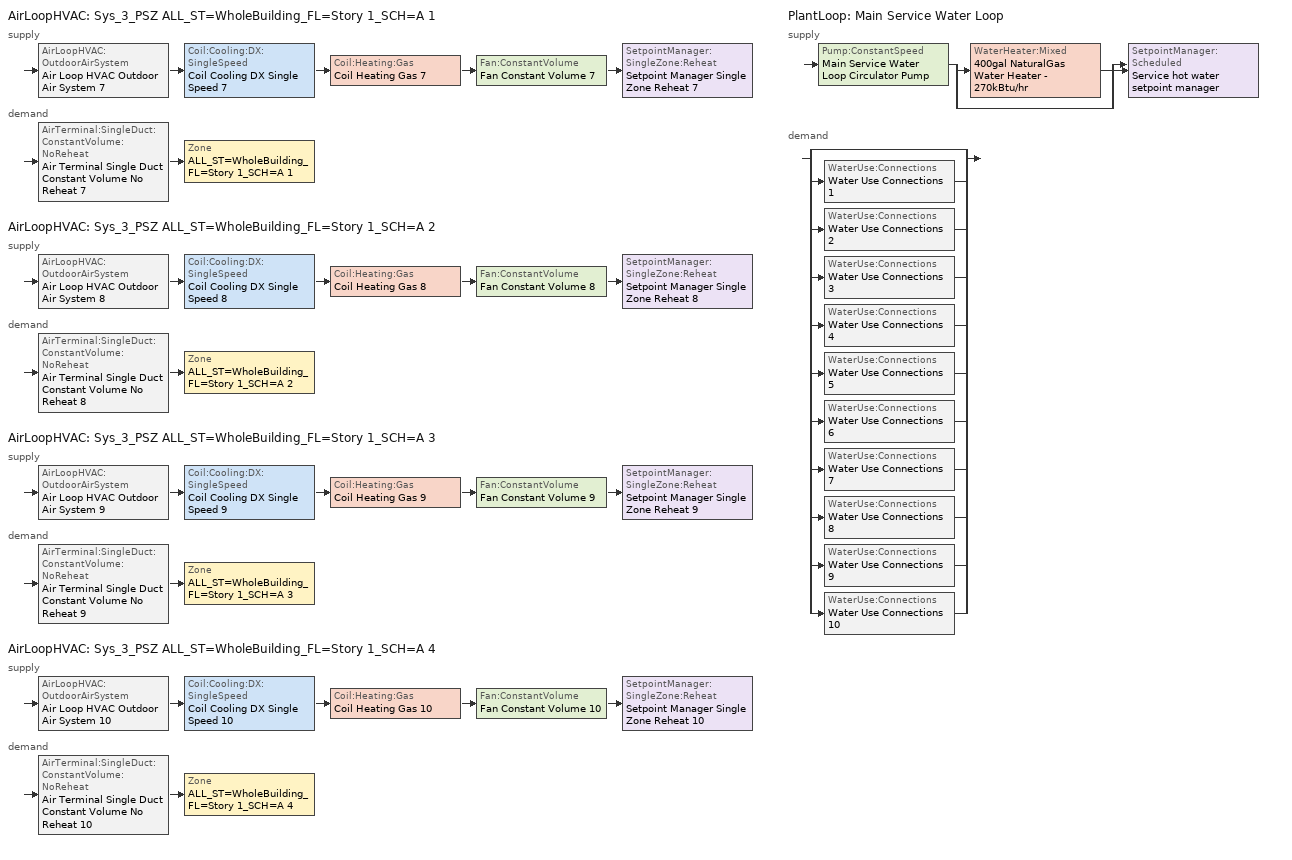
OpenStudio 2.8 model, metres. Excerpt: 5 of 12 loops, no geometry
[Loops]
AirLoopHVAC 'Sys_3_PSZ ALL_ST=WholeBuilding_FL=Story 1_SCH=A 1'
 supply: AirLoopHVAC:OutdoorAirSystem 'Air Loop HVAC Outdoor Air System 7' > Coil:Cooling:DX:SingleSpeed 'Coil Cooling DX Single Speed 7' > Coil:Heating:Gas 'Coil Heating Gas 7' > Fan:ConstantVolume 'Fan Constant Volume 7' > SetpointManager:SingleZone:Reheat 'Setpoint Manager Single Zone Reheat 7'
 demand: AirTerminal:SingleDuct:ConstantVolume:NoReheat 'Air Terminal Single Duct Constant Volume No Reheat 7' > Zone 'ALL_ST=WholeBuilding_FL=Story 1_SCH=A 1'
AirLoopHVAC 'Sys_3_PSZ ALL_ST=WholeBuilding_FL=Story 1_SCH=A 2'
 supply: AirLoopHVAC:OutdoorAirSystem 'Air Loop HVAC Outdoor Air System 8' > Coil:Cooling:DX:SingleSpeed 'Coil Cooling DX Single Speed 8' > Coil:Heating:Gas 'Coil Heating Gas 8' > Fan:ConstantVolume 'Fan Constant Volume 8' > SetpointManager:SingleZone:Reheat 'Setpoint Manager Single Zone Reheat 8'
 demand: AirTerminal:SingleDuct:ConstantVolume:NoReheat 'Air Terminal Single Duct Constant Volume No Reheat 8' > Zone 'ALL_ST=WholeBuilding_FL=Story 1_SCH=A 2'
AirLoopHVAC 'Sys_3_PSZ ALL_ST=WholeBuilding_FL=Story 1_SCH=A 3'
 supply: AirLoopHVAC:OutdoorAirSystem 'Air Loop HVAC Outdoor Air System 9' > Coil:Cooling:DX:SingleSpeed 'Coil Cooling DX Single Speed 9' > Coil:Heating:Gas 'Coil Heating Gas 9' > Fan:ConstantVolume 'Fan Constant Volume 9' > SetpointManager:SingleZone:Reheat 'Setpoint Manager Single Zone Reheat 9'
 demand: AirTerminal:SingleDuct:ConstantVolume:NoReheat 'Air Terminal Single Duct Constant Volume No Reheat 9' > Zone 'ALL_ST=WholeBuilding_FL=Story 1_SCH=A 3'
AirLoopHVAC 'Sys_3_PSZ ALL_ST=WholeBuilding_FL=Story 1_SCH=A 4'
 supply: AirLoopHVAC:OutdoorAirSystem 'Air Loop HVAC Outdoor Air System 10' > Coil:Cooling:DX:SingleSpeed 'Coil Cooling DX Single Speed 10' > Coil:Heating:Gas 'Coil Heating Gas 10' > Fan:ConstantVolume 'Fan Constant Volume 10' > SetpointManager:SingleZone:Reheat 'Setpoint Manager Single Zone Reheat 10'
 demand: AirTerminal:SingleDuct:ConstantVolume:NoReheat 'Air Terminal Single Duct Constant Volume No Reheat 10' > Zone 'ALL_ST=WholeBuilding_FL=Story 1_SCH=A 4'
PlantLoop 'Main Service Water Loop'
 supply: Pump:ConstantSpeed 'Main Service Water Loop Circulator Pump' > split
  | WaterHeater:Mixed '400gal NaturalGas Water Heater - 270kBtu/hr'
  | bypass
  join > SetpointManager:Scheduled 'Service hot water setpoint manager'
 demand: split
  | bypass
  | WaterUse:Connections 'Water Use Connections 1'
  | WaterUse:Connections 'Water Use Connections 2'
  | WaterUse:Connections 'Water Use Connections 3'
  | WaterUse:Connections 'Water Use Connections 4'
  | WaterUse:Connections 'Water Use Connections 5'
  | WaterUse:Connections 'Water Use Connections 6'
  | WaterUse:Connections 'Water Use Connections 7'
  | WaterUse:Connections 'Water Use Connections 8'
  | WaterUse:Connections 'Water Use Connections 9'
  | WaterUse:Connections 'Water Use Connections 10'
[Sizing:Zone] Zone Cooling Design Supply Air Temperature Input Method=SupplyAirTemperature; Zone Cooling Design Supply Air Temperature {C}=13; Zone Cooling Design Supply Air Temperature Difference {deltaC}=11.11; Zone Heating Design Supply Air Temperature Input Method=SupplyAirTemperature; Zone Heating Design Supply Air Temperature {C}=43; Zone Heating Design Supply Air Temperature Difference {deltaC}=11.11; Zone Cooling Design Supply Air Humidity Ratio {kg-H2O/kg-air}=0.0085; Zone Heating Design Supply Air Humidity Ratio {kg-H2O/kg-air}=0.008; Zone Heating Sizing Factor=1.3; Zone Cooling Sizing Factor=1.1; Cooling Design Air Flow Method=DesignDay; Heating Design Air Flow Method=DesignDay; Account for Dedicated Outdoor Air System=No; Dedicated Outdoor Air System Control Strategy=NeutralSupplyAir; Dedicated Outdoor Air Low Setpoint Temperature for Design {C}=autosize; Dedicated Outdoor Air High Setpoint Temperature for Design {C}=autosize
ALL_ST=WholeBuilding_FL=Story 1_SCH=A 1; ALL_ST=WholeBuilding_FL=Story 1_SCH=A 2; ALL_ST=WholeBuilding_FL=Story 1_SCH=A 3; ALL_ST=WholeBuilding_FL=Story 1_SCH=A 4
[Zone equipment]
ALL_ST=WholeBuilding_FL=Story 1_SCH=A 1: Air Terminal Single Duct Constant Volume No Reheat 7, Zone HVAC Baseboard Convective Water 7
ALL_ST=WholeBuilding_FL=Story 1_SCH=A 2: Air Terminal Single Duct Constant Volume No Reheat 8, Zone HVAC Baseboard Convective Water 8
ALL_ST=WholeBuilding_FL=Story 1_SCH=A 3: Air Terminal Single Duct Constant Volume No Reheat 9, Zone HVAC Baseboard Convective Water 9
ALL_ST=WholeBuilding_FL=Story 1_SCH=A 4: Air Terminal Single Duct Constant Volume No Reheat 10, Zone HVAC Baseboard Convective Water 10
[PlantLoop]
Main Service Water Loop: Glycol Concentration=0; Maximum Loop Temperature {C}=60; Minimum Loop Temperature {C}=10; Plant Loop Volume {m3}=Autocalculate; Load Distribution Scheme=Optimal
[Sizing:Plant]
Main Service Water Loop: Loop Type=Heating; Design Loop Exit Temperature {C}=60; Loop Design Temperature Difference {deltaC}=5; Sizing Option=NonCoincident; Zone Timesteps in Averaging Window=1; Coincident Sizing Factor Mode=None
[AirLoopHVAC] Availability Schedule=Always On Discrete; Design Supply Air Flow Rate {m3/s}=AutoSize
Sys_3_PSZ ALL_ST=WholeBuilding_FL=Story 1_SCH=A 1; Sys_3_PSZ ALL_ST=WholeBuilding_FL=Story 1_SCH=A 2; Sys_3_PSZ ALL_ST=WholeBuilding_FL=Story 1_SCH=A 3; Sys_3_PSZ ALL_ST=WholeBuilding_FL=Story 1_SCH=A 4
[Sizing:System] Type of Load to Size On=Sensible; Design Outdoor Air Flow Rate {m3/s}=Autosize; Central Heating Maximum System Air Flow Ratio=1; Preheat Design Temperature {C}=7; Preheat Design Humidity Ratio {kg-H2O/kg-Air}=0.008; Precool Design Temperature {C}=13; Precool Design Humidity Ratio {kg-H2O/kg-Air}=0.008; Central Cooling Design Supply Air Temperature {C}=13; Central Heating Design Supply Air Temperature {C}=43; Sizing Option=NonCoincident; 100% Outdoor Air in Cooling=No; 100% Outdoor Air in Heating=No; Central Cooling Design Supply Air Humidity Ratio {kg-H2O/kg-Air}=0.0085; Central Heating Design Supply Air Humidity Ratio {kg-H2O/kg-Air}=0.008; Cooling Design Air Flow Method=DesignDay; Cooling Design Air Flow Rate {m3/s}=0; Heating Design Air Flow Method=DesignDay; Heating Design Air Flow Rate {m3/s}=0; System Outdoor Air Method=ZoneSum; Zone Maximum Outdoor Air Fraction=1; Cooling Supply Air Flow Rate Per Floor Area {m3/s-m2}=0.00996765; Cooling Fraction of Autosized Cooling Supply Air Flow Rate=1; Cooling Supply Air Flow Rate Per Unit Cooling Capacity {m3/s-W}=3.94755e-05; Heating Supply Air Flow Rate Per Floor Area {m3/s-m2}=0.00996765; Heating Fraction of Autosized Heating Supply Air Flow Rate=1; Heating Fraction of Autosized Cooling Supply Air Flow Rate=1; Heating Supply Air Flow Rate Per Unit Heating Capacity {m3/s-W}=3.15882e-05; Cooling Design Capacity Method=CoolingDesignCapacity; Cooling Design Capacity {W}=autosize; Cooling Design Capacity Per Floor Area {W/m2}=234.7; Fraction of Autosized Cooling Design Capacity=1; Heating Design Capacity Method=HeatingDesignCapacity; Heating Design Capacity {W}=autosize; Heating Design Capacity Per Floor Area {W/m2}=157; Fraction of Autosized Heating Design Capacity=1; Central Cooling Capacity Control Method=OnOff
Sys_3_PSZ ALL_ST=WholeBuilding_FL=Story 1_SCH=A 1; Sys_3_PSZ ALL_ST=WholeBuilding_FL=Story 1_SCH=A 2; Sys_3_PSZ ALL_ST=WholeBuilding_FL=Story 1_SCH=A 3; Sys_3_PSZ ALL_ST=WholeBuilding_FL=Story 1_SCH=A 4
[Fan:ConstantVolume] Availability Schedule=Always On Discrete; Maximum Flow Rate {m3/s}=AutoSize
Fan Constant Volume 7; Fan Constant Volume 8; Fan Constant Volume 9; Fan Constant Volume 10
[Coil:Heating:Gas] Availability Schedule=Always On Discrete; Gas Burner Efficiency=0.8; Nominal Capacity {W}=AutoSize; Parasitic Electric Load {W}=0; Parasitic Gas Load {W}=0
Coil Heating Gas 7; Coil Heating Gas 8; Coil Heating Gas 9; Coil Heating Gas 10
[Coil:Cooling:DX:SingleSpeed] Availability Schedule=Always On Discrete; Rated Total Cooling Capacity {W}=autosize; Rated Sensible Heat Ratio=autosize; Rated COP {W/W}=3; Rated Air Flow Rate {m3/s}=autosize; Rated Evaporator Fan Power Per Volume Flow Rate {W/(m3/s)}=773.3; Condenser Type=AirCooled; Evaporative Condenser Effectiveness=0; Evaporative Condenser Air Flow Rate {m3/s}=Autosize; Evaporative Condenser Pump Rated Power Consumption {W}=Autosize; Crankcase Heater Capacity {W}=0; Maximum Outdoor Dry-Bulb Temperature for Crankcase Heater Operation {C}=0; Basin Heater Capacity {W/K}=0; Basin Heater Setpoint Temperature {C}=10
Name | Total Cooling Capacity Function of Temperature Curve | Total Cooling Capacity Function of Flow Fraction Curve | Energy Input Ratio Function of Temperature Curve | Energy Input Ratio Function of Flow Fraction Curve | Part Load Fraction Correlation Curve
Coil Cooling DX Single Speed 7 | Curve Biquadratic 13 | Curve Quadratic 19 | Curve Biquadratic 14 | Curve Quadratic 20 | Curve Quadratic 21
Coil Cooling DX Single Speed 8 | Curve Biquadratic 15 | Curve Quadratic 22 | Curve Biquadratic 16 | Curve Quadratic 23 | Curve Quadratic 24
Coil Cooling DX Single Speed 9 | Curve Biquadratic 17 | Curve Quadratic 25 | Curve Biquadratic 18 | Curve Quadratic 26 | Curve Quadratic 27
Coil Cooling DX Single Speed 10 | Curve Biquadratic 19 | Curve Quadratic 28 | Curve Biquadratic 20 | Curve Quadratic 29 | Curve Quadratic 30
[Controller:OutdoorAir] Minimum Outdoor Air Flow Rate {m3/s}=autosize; Maximum Outdoor Air Flow Rate {m3/s}=Autosize; Economizer Control Type=NoEconomizer; Economizer Control Action Type=ModulateFlow; Economizer Maximum Limit Dry-Bulb Temperature {C}=28; Economizer Maximum Limit Enthalpy {J/kg}=64000; Economizer Minimum Limit Dry-Bulb Temperature {C}=-100; Lockout Type=NoLockout; Minimum Limit Type=FixedMinimum; High Humidity Control=No; Heat Recovery Bypass Control Type=BypassWhenWithinEconomizerLimits
Name | Controller Mechanical Ventilation
Controller Outdoor Air 7 | Controller Mechanical Ventilation 7
Controller Outdoor Air 8 | Controller Mechanical Ventilation 8
Controller Outdoor Air 9 | Controller Mechanical Ventilation 9
Controller Outdoor Air 10 | Controller Mechanical Ventilation 10
[Controller:MechanicalVentilation] Availability Schedule=Always On Discrete; System Outdoor Air Method=ZoneSum
Controller Mechanical Ventilation 7; Controller Mechanical Ventilation 8; Controller Mechanical Ventilation 9; Controller Mechanical Ventilation 10
[AirLoopHVAC:OutdoorAirSystem]
Name | Controller
Air Loop HVAC Outdoor Air System 7 | Controller Outdoor Air 7
Air Loop HVAC Outdoor Air System 8 | Controller Outdoor Air 8
Air Loop HVAC Outdoor Air System 9 | Controller Outdoor Air 9
Air Loop HVAC Outdoor Air System 10 | Controller Outdoor Air 10
[SetpointManager:SingleZone:Reheat] Minimum Supply Air Temperature {C}=13; Maximum Supply Air Temperature {C}=43
Name | Control Zone
Setpoint Manager Single Zone Reheat 7 | ALL_ST=WholeBuilding_FL=Story 1_SCH=A 1
Setpoint Manager Single Zone Reheat 8 | ALL_ST=WholeBuilding_FL=Story 1_SCH=A 2
Setpoint Manager Single Zone Reheat 9 | ALL_ST=WholeBuilding_FL=Story 1_SCH=A 3
Setpoint Manager Single Zone Reheat 10 | ALL_ST=WholeBuilding_FL=Story 1_SCH=A 4
[AirTerminal:SingleDuct:ConstantVolume:NoReheat] Availability Schedule=Always On Discrete; Maximum Air Flow Rate {m3/s}=AutoSize
Air Terminal Single Duct Constant Volume No Reheat 7; Air Terminal Single Duct Constant Volume No Reheat 8; Air Terminal Single Duct Constant Volume No Reheat 9; Air Terminal Single Duct Constant Volume No Reheat 10
[SetpointManager:Scheduled]
Service hot water setpoint manager: Control Variable=Temperature; Schedule=Service Water Loop Temp - 140F
[Pump:ConstantSpeed]
Main Service Water Loop Circulator Pump: Rated Flow Rate {m3/s}=autosize; Rated Pump Head {Pa}=102043; Rated Power Consumption {W}=autosize; Motor Efficiency=0.9; Fraction of Motor Inefficiencies to Fluid Stream=0; Pump Control Type=Intermittent; Design Power Sizing Method=PowerPerFlowPerPressure; Design Electric Power per Unit Flow Rate {W/(m3/s)}=348701.1; Design Shaft Power per Unit Flow Rate per Unit Head {W-s/m3-Pa}=1.28205
[WaterHeater:Mixed]
400gal NaturalGas Water Heater - 270kBtu/hr: Tank Volume {m3}=1.51434; Setpoint Temperature Schedule=Service Water Loop Temp - 140F; Deadband Temperature Difference {deltaC}=2; Maximum Temperature Limit {C}=60; Heater Control Type=Cycle; Heater Maximum Capacity {W}=79124.2; Heater Fuel Type=NaturalGas; Heater Thermal Efficiency=0.78; Off Cycle Parasitic Fuel Consumption Rate {W}=127.752; Off Cycle Parasitic Fuel Type=NaturalGas; Off Cycle Parasitic Heat Fraction to Tank=0.8; On Cycle Parasitic Fuel Consumption Rate {W}=127.752; On Cycle Parasitic Fuel Type=NaturalGas; Ambient Temperature Indicator=Schedule; Ambient Temperature Schedule=Water Heater Ambient Temp Schedule - 70f; Off Cycle Loss Coefficient to Ambient Temperature {W/K}=6; On Cycle Loss Coefficient to Ambient Temperature {W/K}=6; Use Side Effectiveness=1; Source Side Effectiveness=1; Use Side Design Flow Rate {m3/s}=autosize; Source Side Design Flow Rate {m3/s}=autosize; Indirect Water Heating Recovery Time {hr}=1.5; Source Side Flow Control Mode=IndirectHeatPrimarySetpoint
[WaterUse:Connections]
Name | Water Use Equipment Name 1
Water Use Connections 1 | Story 1 core space Service Water Use 2.5gal/min
Water Use Connections 2 | Story 1 east perimeter space Service Water Use 0.13gal/min
Water Use Connections 3 | Story 1 north perimeter space Service Water Use 0.13gal/min
Water Use Connections 4 | Story 1 south perimeter space Service Water Use 0.13gal/min
Water Use Connections 5 | Story 1 west perimeter space Service Water Use 0.13gal/min
Water Use Connections 6 | Story 2 core space Service Water Use 2.5gal/min
Water Use Connections 7 | Story 2 east perimeter space Service Water Use 0.13gal/min
Water Use Connections 8 | Story 2 north perimeter space Service Water Use 0.13gal/min
Water Use Connections 9 | Story 2 south perimeter space Service Water Use 0.13gal/min
Water Use Connections 10 | Story 2 west perimeter space Service Water Use 0.13gal/min
[WaterUse:Equipment:Definition]
Name | Peak Flow Rate {m3/s} | Target Temperature Schedule | Sensible Fraction Schedule | Latent Fraction Schedule
Story 1 core space Service Water Use Def 2.5gal/min | 0.00015785 | Schedule Ruleset 5 | Schedule Ruleset 3 | Schedule Ruleset 4
Story 1 east perimeter space Service Water Use Def 0.13gal/min | 8.33871e-06 | Schedule Ruleset 8 | Schedule Ruleset 6 | Schedule Ruleset 7
Story 1 north perimeter space Service Water Use Def 0.13gal/min | 8.33871e-06 | Schedule Ruleset 11 | Schedule Ruleset 9 | Schedule Ruleset 10
Story 1 south perimeter space Service Water Use Def 0.13gal/min | 8.33871e-06 | Schedule Ruleset 14 | Schedule Ruleset 12 | Schedule Ruleset 13
Story 1 west perimeter space Service Water Use Def 0.13gal/min | 8.33871e-06 | Schedule Ruleset 17 | Schedule Ruleset 15 | Schedule Ruleset 16
Story 2 core space Service Water Use Def 2.5gal/min | 0.00015785 | Schedule Ruleset 20 | Schedule Ruleset 18 | Schedule Ruleset 19
Story 2 east perimeter space Service Water Use Def 0.13gal/min | 8.33871e-06 | Schedule Ruleset 23 | Schedule Ruleset 21 | Schedule Ruleset 22
Story 2 north perimeter space Service Water Use Def 0.13gal/min | 8.33871e-06 | Schedule Ruleset 26 | Schedule Ruleset 24 | Schedule Ruleset 25
Story 2 south perimeter space Service Water Use Def 0.13gal/min | 8.33871e-06 | Schedule Ruleset 29 | Schedule Ruleset 27 | Schedule Ruleset 28
Story 2 west perimeter space Service Water Use Def 0.13gal/min | 8.33871e-06 | Schedule Ruleset 32 | Schedule Ruleset 30 | Schedule Ruleset 31
[WaterUse:Equipment] Flow Rate Fraction Schedule=NECB-A-Service Water Heating
Name | Water Use Equipment Definition | Space
Story 1 core space Service Water Use 2.5gal/min | Story 1 core space Service Water Use Def 2.5gal/min | Story 1 Core Space
Story 1 east perimeter space Service Water Use 0.13gal/min | Story 1 east perimeter space Service Water Use Def 0.13gal/min | Story 1 East Perimeter Space
Story 1 north perimeter space Service Water Use 0.13gal/min | Story 1 north perimeter space Service Water Use Def 0.13gal/min | Story 1 North Perimeter Space
Story 1 south perimeter space Service Water Use 0.13gal/min | Story 1 south perimeter space Service Water Use Def 0.13gal/min | Story 1 South Perimeter Space
Story 1 west perimeter space Service Water Use 0.13gal/min | Story 1 west perimeter space Service Water Use Def 0.13gal/min | Story 1 West Perimeter Space
Story 2 core space Service Water Use 2.5gal/min | Story 2 core space Service Water Use Def 2.5gal/min | Story 2 Core Space
Story 2 east perimeter space Service Water Use 0.13gal/min | Story 2 east perimeter space Service Water Use Def 0.13gal/min | Story 2 East Perimeter Space
Story 2 north perimeter space Service Water Use 0.13gal/min | Story 2 north perimeter space Service Water Use Def 0.13gal/min | Story 2 North Perimeter Space
Story 2 south perimeter space Service Water Use 0.13gal/min | Story 2 south perimeter space Service Water Use Def 0.13gal/min | Story 2 South Perimeter Space
Story 2 west perimeter space Service Water Use 0.13gal/min | Story 2 west perimeter space Service Water Use Def 0.13gal/min | Story 2 West Perimeter Space
[Schedule:Ruleset]
Name | Default Day Schedule
Service Water Loop Temp - 140F | Service Water Loop Temp - 140F Default
Water Heater Ambient Temp Schedule - 70f | Water Heater Ambient Temp Schedule - 70f Default
Schedule Ruleset 3 | Schedule Day 5
Schedule Ruleset 4 | Schedule Day 6
Schedule Ruleset 5 | Schedule Day 7
NECB-A-Service Water Heating | NECB-A-Service Water Heating Default
Schedule Ruleset 6 | Schedule Day 8
Schedule Ruleset 7 | Schedule Day 9
Schedule Ruleset 8 | Schedule Day 10
Schedule Ruleset 9 | Schedule Day 11
Schedule Ruleset 10 | Schedule Day 12
Schedule Ruleset 11 | Schedule Day 13
Schedule Ruleset 12 | Schedule Day 14
Schedule Ruleset 13 | Schedule Day 15
Schedule Ruleset 14 | Schedule Day 16
Schedule Ruleset 15 | Schedule Day 17
Schedule Ruleset 16 | Schedule Day 18
Schedule Ruleset 17 | Schedule Day 19
Schedule Ruleset 18 | Schedule Day 20
Schedule Ruleset 19 | Schedule Day 21
Schedule Ruleset 20 | Schedule Day 22
Schedule Ruleset 21 | Schedule Day 23
Schedule Ruleset 22 | Schedule Day 24
Schedule Ruleset 23 | Schedule Day 25
Schedule Ruleset 24 | Schedule Day 26
Schedule Ruleset 25 | Schedule Day 27
Schedule Ruleset 26 | Schedule Day 28
Schedule Ruleset 27 | Schedule Day 29
Schedule Ruleset 28 | Schedule Day 30
Schedule Ruleset 29 | Schedule Day 31
Schedule Ruleset 30 | Schedule Day 32
Schedule Ruleset 31 | Schedule Day 33
Schedule Ruleset 32 | Schedule Day 34
[Schedule:Day]
Service Water Loop Temp - 140F Default; Schedule Day 7; Schedule Day 10; Schedule Day 13; Schedule Day 16; Schedule Day 19; Schedule Day 22; Schedule Day 25; Schedule Day 28; Schedule Day 31; Schedule Day 34: 24, 0, 60
Water Heater Ambient Temp Schedule - 70f Default: 24, 0, 21.1111
Schedule Day 5; Schedule Day 8; Schedule Day 11; Schedule Day 14; Schedule Day 17; Schedule Day 20; Schedule Day 23; Schedule Day 26; Schedule Day 29; Schedule Day 32: 24, 0, 0.2
Schedule Day 6; NECB-A-Service Water Heating Sat Day; NECB-A-Service Water Heating Sun|Hol Day; Schedule Day 9; Schedule Day 12; Schedule Day 15; Schedule Day 18; Schedule Day 21; Schedule Day 24; Schedule Day 27; Schedule Day 30; Schedule Day 33: 24, 0, 0.05
NECB-A-Service Water Heating Default; NECB-A-Service Water Heating Default|Wkdy Day: 7, 0, 0.05, 8, 0, 0.1, 10, 0, 0.5, 16, 0, 0.9, 17, 0, 0.7, 18, 0, 0.5, 19, 0, 0.3, 22, 0, 0.2, 24, 0, 0.05
[Schedule:Rule] Schedule Ruleset=NECB-A-Service Water Heating; Date Specification Type=DateRange; Start Month=1; Start Day=1; End Month=12; End Day=31
Name | Rule Order | Day Schedule | Apply Monday | Apply Tuesday | Apply Wednesday | Apply Thursday | Apply Friday | Apply Saturday | Apply Sunday
Schedule Rule 17 | 2 | NECB-A-Service Water Heating Default|Wkdy Day | Yes | Yes | Yes | Yes | Yes
Schedule Rule 18 | 1 | NECB-A-Service Water Heating Sat Day |  |  |  |  |  | Yes
Schedule Rule 19 | 0 | NECB-A-Service Water Heating Sun|Hol Day |  |  |  |  |  |  | Yes
[Schedule:Constant]
Always On Discrete: Value=1
[Curve:Biquadratic] Minimum Value of x=17; Maximum Value of x=22; Minimum Value of y=13; Maximum Value of y=46
Name | Coefficient1 Constant | Coefficient2 x | Coefficient3 x**2 | Coefficient4 y | Coefficient5 y**2 | Coefficient6 x*y
Curve Biquadratic 13; Curve Biquadratic 15; Curve Biquadratic 17; Curve Biquadratic 19 | 0.942588 | 0.00954335 | 0.00068377 | -0.0110427 | 5.249e-06 | -9.72e-06
Curve Biquadratic 14; Curve Biquadratic 16; Curve Biquadratic 18; Curve Biquadratic 20 | 0.342414 | 0.034885 | -0.0006237 | 0.00497722 | 0.000437951 | -0.000728028
[Curve:Quadratic]
Name | Coefficient1 Constant | Coefficient2 x | Coefficient3 x**2 | Minimum Value of x | Maximum Value of x
Curve Quadratic 19; Curve Quadratic 22; Curve Quadratic 25; Curve Quadratic 28 | 0.8 | 0.2 | 0 | 0.5 | 1.5
Curve Quadratic 20; Curve Quadratic 23; Curve Quadratic 26; Curve Quadratic 29 | 1.1552 | -0.1808 | 0.0256 | 0.5 | 1.5
Curve Quadratic 21; Curve Quadratic 24; Curve Quadratic 27; Curve Quadratic 30 | 0.85 | 0.15 | 0 | 0 | 1
